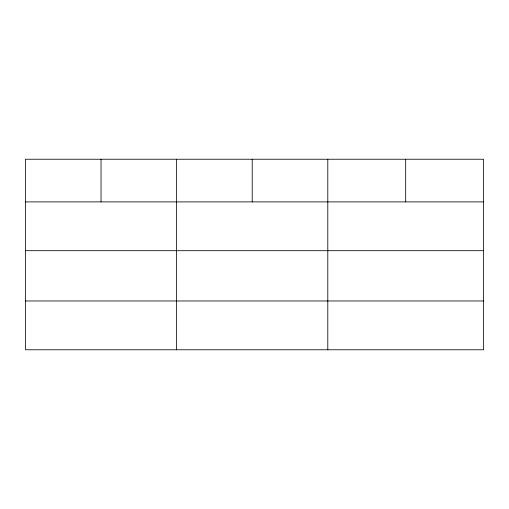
<?xml version="1.0" encoding="UTF-8"?>
<svg xmlns="http://www.w3.org/2000/svg" width="509" height="509" viewBox="0 0 509 509"><rect width="100%" height="100%" fill="white"/><g stroke="black" fill="none" stroke-linecap="round" stroke-linejoin="round"><path stroke-width="0.76" d="M483.55 250.695L483.55 159.234L25.45 159.234L25.45 349.766L483.55 349.766L483.55 250.695L25.45 250.695M25.45 201.895L483.55 201.895M25.45 300.972L483.55 300.972M405.673 159.234L405.673 201.895M327.796 159.234L327.796 349.766M252.209 159.234L252.209 201.895M176.623 159.234L176.623 349.766M101.037 159.234L101.037 201.895"/></g></svg>
